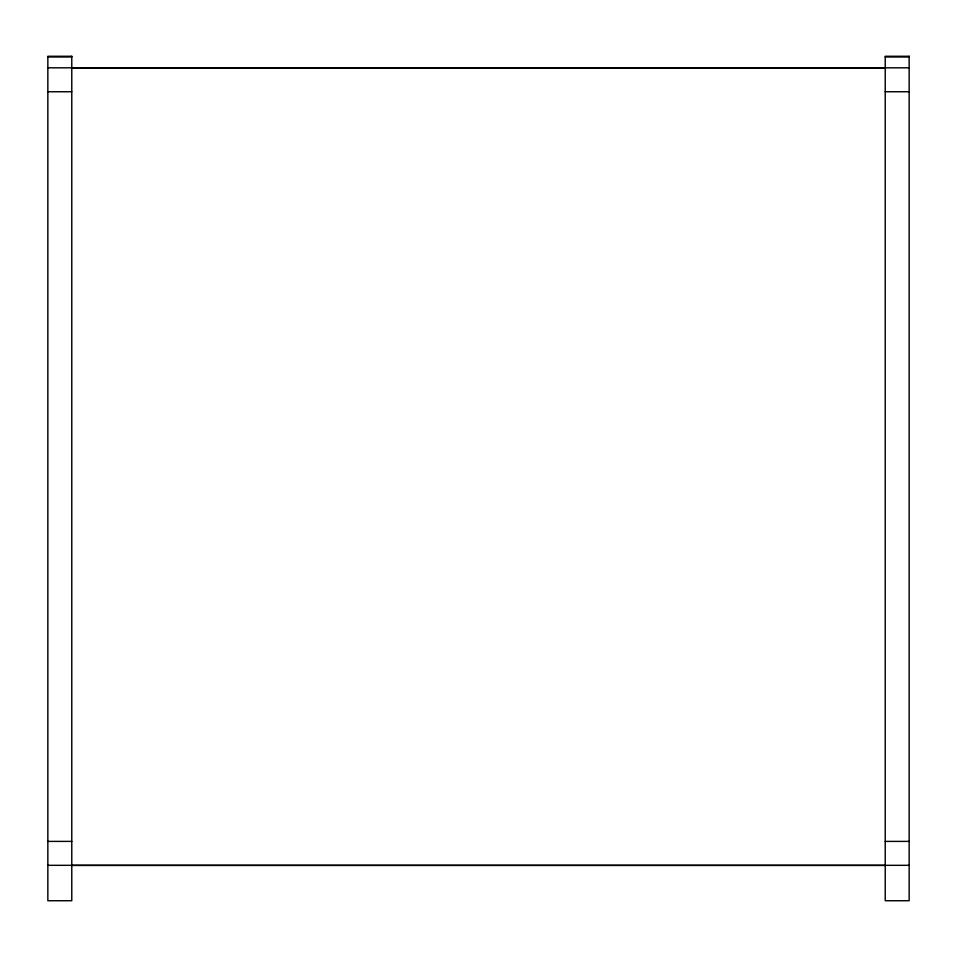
<?xml version="1.0" encoding="UTF-8"?>
<svg xmlns="http://www.w3.org/2000/svg" width="957" height="957" viewBox="0 0 957 957"><rect width="100%" height="100%" fill="white"/><g stroke="black" fill="none" stroke-linecap="round" stroke-linejoin="round"><path stroke-width="1.44" d="M47.85 56.989L71.775 56.989M885.225 56.989L909.15 56.989M47.85 67.815L909.15 67.815M71.775 67.911L885.225 67.911M47.85 91.74L71.775 91.74M885.225 91.74L909.15 91.74M47.85 841.394L71.775 841.394M885.225 841.394L909.15 841.394M47.85 865.319L909.15 865.319M71.775 865.415L885.225 865.415M71.775 56.272L47.85 56.272L47.85 900.728L71.775 900.728L71.775 56.272M909.15 56.272L885.225 56.272L885.225 900.728L909.15 900.728L909.15 56.272"/></g></svg>
